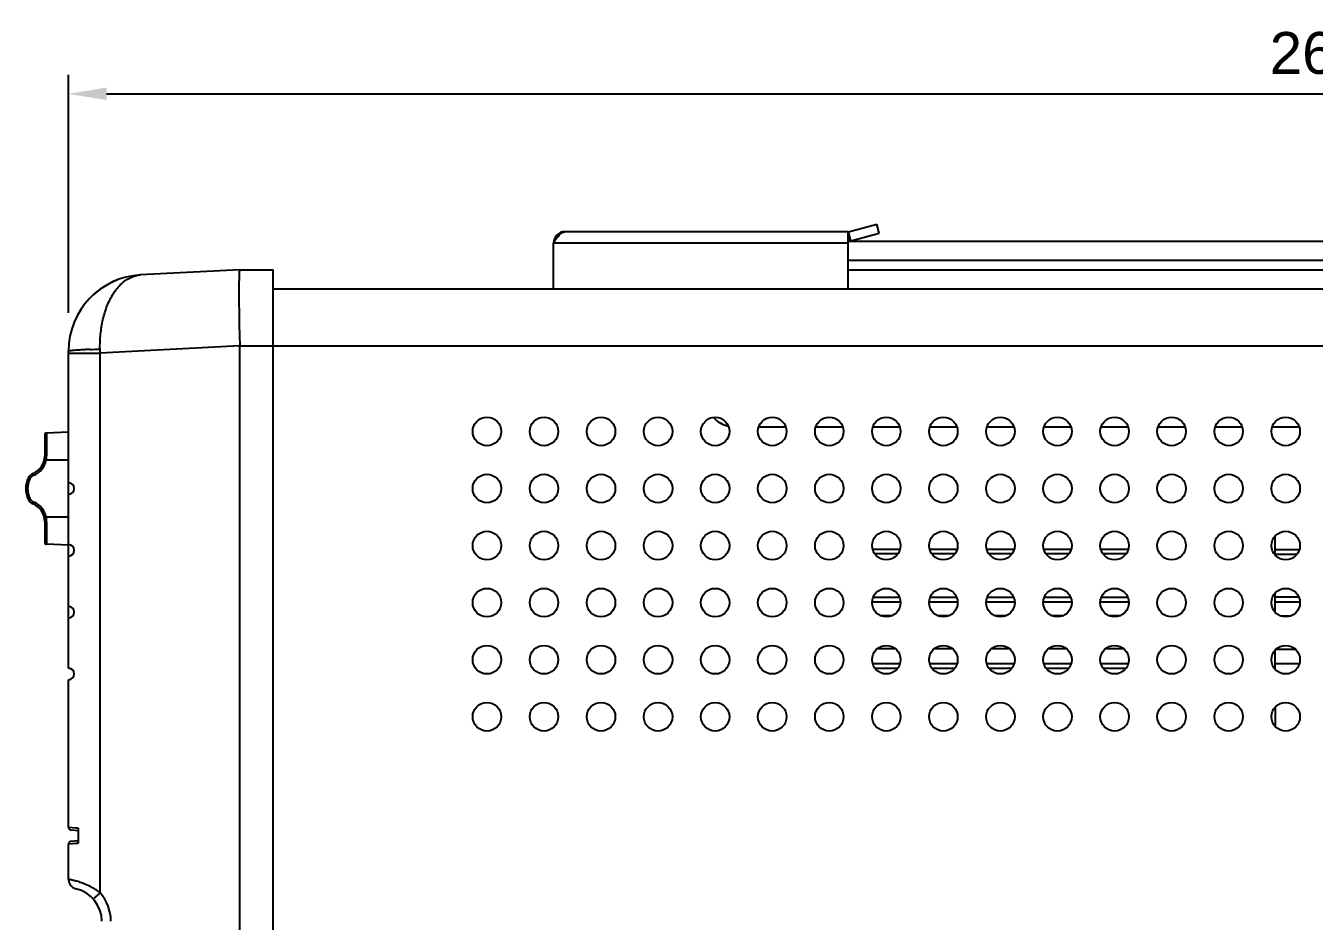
# Model space of a CAD drawing. Extents: x 1917 to 2535, y 2392 to 2924.
# Drawn here: x 2257.9 to 2393.4, y 2503 to 2597.2 of the extents above; entities that cross this region are included whole.
import ezdxf

# ---------------------------------------------------------------- set-up
doc = ezdxf.new("R2010")
doc.units = 0
doc.header["$LTSCALE"] = 10
doc.header["$MEASUREMENT"] = 0
doc.layers.get('0').update_dxf_attribs({"linetype": 'CONTINUOUS'})
doc.layers.get('DEFPOINTS').update_dxf_attribs({"linetype": 'CONTINUOUS'})
doc.layers.add('DIM', color=7, linetype='CONTINUOUS')
doc.styles.add('DIM-2', font='sanss___.ttf', dxfattribs={"height": 4.4})
doc.dimstyles.new('gw', dxfattribs={"dimscale": 2, "dimtxt": 5, "dimasz": 2, "dimexe": 1, "dimexo": 2, "dimgap": 1, "dimtad": 1, "dimdec": 1, "dimzin": 0, "dimdsep": 46, "dimtxsty": 'DIM-2', "dimcen": 2, "dimdle": 6, "dimadec": 0, "dimazin": 0, "dimtp": 0.1, "dimtm": 0.1, "dimtfac": 1, "dimtdec": 1, "dimtofl": 0, "dimtmove": 2, "dimatfit": 3, "dimfxl": 0, "dimtolj": 1, "dimtzin": 0, "dimarcsym": 0})

# ---------------------------------------------------------------- blocks, each defined once
blk = doc.blocks.new('*D3')
at = {"layer": 'DEFPOINTS', "color": 0}
for p in [(2530.41594675, 2590), (2530.41594675, 2569.5), (2262.41594675, 2562.9693901149)]:
    blk.add_point(p, dxfattribs=at)
at = {"layer": 'DIM', "color": 0, "lineweight": -2}
for p, q in [((2262.41594675, 2566.9693901149), (2262.41594675, 2592)), ((2530.41594675, 2573.5), (2530.41594675, 2592)), ((2266.41594675, 2590), (2526.41594675, 2590))]:
    blk.add_line(p, q, dxfattribs=at)
at = {"layer": 'DIM', "color": 0}
for points in [[(2266.41594675, 2590.666666666667), (2266.41594675, 2589.333333333333), (2262.41594675, 2590)], [(2526.41594675, 2590.666666666667), (2526.41594675, 2589.333333333333), (2530.41594675, 2590)]]:
    blk.add_solid(points, dxfattribs=at)
at = {"layer": 'DIM', "color": 0, "insert": (2396.41594675, 2594.269410150891), "char_height": 4.4, "attachment_point": 5, "style": 'DIM-2'}
blk.add_mtext('\\A1;268.0', dxfattribs=at)

msp = doc.modelspace()

# ---------------------------------------------------------------- linework, layer by layer
at = {"color": 7}
for p, q in [((2344.4413800595, 2575.5068148347), (2347.41594675, 2576.3038475773)), ((2347.6747657951, 2575.337921751), (2347.41594675, 2576.3038475773)), ((2344.3896162505, 2575.5), (2314.61594675, 2575.5)), ((2344.3896162505, 2575.5), (2344.3896162505, 2574.5)), ((2344.3896162505, 2569.5), (2344.3896162505, 2574.5)), ((2344.41594675, 2574.5002889078), (2344.3940046671, 2575.5000481513)), ((2344.41594675, 2574.5), (2465.41594675, 2574.5)), ((2344.7001991046, 2574.5408890084), (2344.4413800595, 2575.5068148347)), ((2344.7001991046, 2574.5408890084), (2347.6747657951, 2575.337921751)), ((2313.41594675, 2569.5), (2313.41594675, 2574.3)), ((2344.3896162505, 2574.3), (2313.41594675, 2574.3)), ((2344.3896162505, 2572.5), (2465.4422772495, 2572.5)), ((2280.41594675, 2571.5), (2269.9972591001, 2570.9539797172)), ((2280.41594675, 2571.5), (2283.91594675, 2571.5)), ((2283.91594675, 2426.7), (2283.91594675, 2571.5)), ((2344.3896162505, 2571.5), (2465.4422772495, 2571.5)), ((2283.91594675, 2569.5), (2530.41594675, 2569.5)), ((2262.41594675, 2529.6), (2262.41594675, 2562.9693901149)), ((2262.41594675, 2562.741451083), (2265.7327709032, 2562.741451083)), ((2265.7327709032, 2562.741451083), (2265.7239356125, 2563.1383077894)), ((2280.41594675, 2563.510963722), (2265.7327709032, 2562.741451083)), ((2265.7327709032, 2505.9830789727), (2265.7327709032, 2562.741451083)), ((2280.41594675, 2435.5), (2280.41594675, 2563.5)), ((2280.41594675, 2563.5), (2283.91594675, 2563.5)), ((2283.91594675, 2563.5), (2530.41594675, 2563.5)), ((2262.41594675, 2554.410158461), (2260.1089668507, 2554.3295969477)), ((2260.1089668507, 2554.3295969477), (2260.1089668507, 2551.9494178672)), ((2335.0029257339, 2555), (2337.8289677661, 2555)), ((2341.0029257339, 2555), (2343.8289677661, 2555)), ((2347.0029257339, 2555), (2349.8289677661, 2555)), ((2353.0029257339, 2555), (2355.8289677661, 2555)), ((2359.0029257339, 2555), (2361.8289677661, 2555)), ((2365.0029257339, 2555), (2367.8289677661, 2555)), ((2371.0029257339, 2555), (2373.8289677661, 2555)), ((2377.0029257339, 2555), (2379.8289677661, 2555)), ((2383.0029257339, 2555), (2385.8289677661, 2555)), ((2389.0029257339, 2555), (2391.8289677661, 2555)), ((2259.91594675, 2554.1297187823), (2259.91594675, 2551.9164916731)), ((2262.41594675, 2551.48), (2260.0652309855, 2551.48)), ((2259.91594675, 2545.0435083269), (2259.91594675, 2542.8302812177)), ((2262.41594675, 2545.48), (2260.0652309855, 2545.48)), ((2260.1089668507, 2545.0105821328), (2260.1089668507, 2542.6304030523)), ((2389.31594675, 2541.4869447557), (2389.31594675, 2543.5130552443)), ((2262.4141973113, 2542.5499026307), (2260.1089668507, 2542.6304030523)), ((2346.967851589, 2542.13125), (2349.864041911, 2542.13125)), ((2352.967851589, 2542.13125), (2355.864041911, 2542.13125)), ((2358.967851589, 2542.13125), (2361.864041911, 2542.13125)), ((2364.967851589, 2542.13125), (2367.864041911, 2542.13125)), ((2370.967851589, 2542.13125), (2373.864041911, 2542.13125)), ((2389.31594675, 2542.1), (2391.8556909241, 2542.1)), ((2349.6315555782, 2541.63125), (2347.2003379218, 2541.63125)), ((2355.6315555782, 2541.63125), (2353.2003379218, 2541.63125)), ((2361.6315555782, 2541.63125), (2359.2003379218, 2541.63125)), ((2367.6315555782, 2541.63125), (2365.2003379218, 2541.63125)), ((2373.6315555782, 2541.63125), (2371.2003379218, 2541.63125)), ((2389.31594675, 2541.6), (2391.6097656611, 2541.6)), ((2346.9221854089, 2536.56875), (2349.9097080911, 2536.56875)), ((2347.0325240656, 2537.06875), (2349.7993694344, 2537.06875)), ((2352.9221854089, 2536.56875), (2355.9097080911, 2536.56875)), ((2353.0325240656, 2537.06875), (2355.7993694344, 2537.06875)), ((2358.9221854089, 2536.56875), (2361.9097080911, 2536.56875)), ((2359.0325240656, 2537.06875), (2361.7993694344, 2537.06875)), ((2364.9221854089, 2536.56875), (2367.9097080911, 2536.56875)), ((2365.0325240656, 2537.06875), (2367.7993694344, 2537.06875)), ((2370.9221854089, 2536.56875), (2373.9097080911, 2536.56875)), ((2371.0325240656, 2537.06875), (2373.7993694344, 2537.06875)), ((2389.31594675, 2535.4869447557), (2389.31594675, 2537.5130552443)), ((2389.31594675, 2537.1), (2391.7847223444, 2537.1)), ((2389.31594675, 2536.6), (2391.9068723371, 2536.6)), ((2347.7488543383, 2535.1625), (2349.0830391617, 2535.1625)), ((2353.7488543383, 2535.1625), (2355.0830391617, 2535.1625)), ((2359.7488543383, 2535.1625), (2361.0830391617, 2535.1625)), ((2365.7488543383, 2535.1625), (2367.0830391617, 2535.1625)), ((2371.7488543383, 2535.1625), (2373.0830391617, 2535.1625)), ((2389.8835779227, 2535.1), (2390.9483155773, 2535.1)), ((2347.4717649719, 2531.6625), (2349.3601285281, 2531.6625)), ((2353.4717649719, 2531.6625), (2355.3601285281, 2531.6625)), ((2359.4717649719, 2531.6625), (2361.3601285281, 2531.6625)), ((2365.4717649719, 2531.6625), (2367.3601285281, 2531.6625)), ((2371.4717649719, 2531.6625), (2373.3601285281, 2531.6625)), ((2389.31594675, 2529.4869447557), (2389.31594675, 2531.5130552443)), ((2389.403234552, 2531.6), (2391.428658948, 2531.6)), ((2346.9762025759, 2530.1), (2349.8556909241, 2530.1)), ((2352.9762025759, 2530.1), (2355.8556909241, 2530.1)), ((2358.9762025759, 2530.1), (2361.8556909241, 2530.1)), ((2364.9762025759, 2530.1), (2367.8556909241, 2530.1)), ((2370.9762025759, 2530.1), (2373.8556909241, 2530.1)), ((2389.31594675, 2530.1), (2391.8556909241, 2530.1)), ((2347.2221278389, 2529.6), (2349.6097656611, 2529.6)), ((2353.2221278389, 2529.6), (2355.6097656611, 2529.6)), ((2359.2221278389, 2529.6), (2361.6097656611, 2529.6)), ((2365.2221278389, 2529.6), (2367.6097656611, 2529.6)), ((2371.2221278389, 2529.6), (2373.6097656611, 2529.6)), ((2262.41594675, 2512.8714962686), (2262.41594675, 2528.4)), ((2389.31594675, 2525.5130552443), (2389.31594675, 2523.4869447557)), ((2262.4322992584, 2512.8700013573), (2262.41594675, 2512.8714962686)), ((2263.1901680563, 2512.8007072796), (2262.4322992584, 2512.8700013573)), ((2263.41594675, 2512.5), (2262.6860956343, 2512.5729851116)), ((2263.41594675, 2512.7800656808), (2263.1901680563, 2512.8007072796)), ((2263.41594675, 2512.7800656808), (2263.41594675, 2511.219934319)), ((2262.41594675, 2511.1285037314), (2262.8179439541, 2511.1652594795)), ((2262.41594675, 2507.3874821937), (2262.41594675, 2511.1285037314)), ((2262.6860956343, 2511.4270148884), (2263.3882174747, 2511.4972270725)), ((2262.8179439541, 2511.1652594795), (2263.1901680563, 2511.1992927204)), ((2263.1901680563, 2511.1992927204), (2263.41594675, 2511.219934319))]:
    msp.add_line(p, q, dxfattribs=at)
for centre in [(2306.41594675, 2554.5), (2312.41594675, 2554.5), (2318.41594675, 2554.5), (2324.41594675, 2554.5), (2330.41594675, 2554.5), (2336.41594675, 2554.5), (2342.41594675, 2554.5), (2348.41594675, 2554.5), (2354.41594675, 2554.5), (2360.41594675, 2554.5), (2366.41594675, 2554.5), (2372.41594675, 2554.5), (2378.41594675, 2554.5), (2384.41594675, 2554.5), (2390.41594675, 2554.5), (2306.41594675, 2548.5), (2312.41594675, 2548.5), (2318.41594675, 2548.5), (2324.41594675, 2548.5), (2330.41594675, 2548.5), (2336.41594675, 2548.5), (2342.41594675, 2548.5), (2348.41594675, 2548.5), (2354.41594675, 2548.5), (2360.41594675, 2548.5), (2366.41594675, 2548.5), (2372.41594675, 2548.5), (2378.41594675, 2548.5), (2384.41594675, 2548.5), (2390.41594675, 2548.5), (2306.41594675, 2542.5), (2312.41594675, 2542.5), (2318.41594675, 2542.5), (2324.41594675, 2542.5), (2330.41594675, 2542.5), (2336.41594675, 2542.5), (2342.41594675, 2542.5), (2348.41594675, 2542.5), (2354.41594675, 2542.5), (2360.41594675, 2542.5), (2366.41594675, 2542.5), (2372.41594675, 2542.5), (2378.41594675, 2542.5), (2384.41594675, 2542.5), (2390.41594675, 2542.5), (2306.41594675, 2536.5), (2312.41594675, 2536.5), (2318.41594675, 2536.5), (2324.41594675, 2536.5), (2330.41594675, 2536.5), (2336.41594675, 2536.5), (2342.41594675, 2536.5), (2348.41594675, 2536.5), (2354.41594675, 2536.5), (2360.41594675, 2536.5), (2366.41594675, 2536.5), (2372.41594675, 2536.5), (2378.41594675, 2536.5), (2384.41594675, 2536.5), (2390.41594675, 2536.5), (2306.41594675, 2530.5), (2312.41594675, 2530.5), (2318.41594675, 2530.5), (2324.41594675, 2530.5), (2330.41594675, 2530.5), (2336.41594675, 2530.5), (2342.41594675, 2530.5), (2348.41594675, 2530.5), (2354.41594675, 2530.5), (2360.41594675, 2530.5), (2366.41594675, 2530.5), (2372.41594675, 2530.5), (2378.41594675, 2530.5), (2384.41594675, 2530.5), (2390.41594675, 2530.5), (2306.41594675, 2524.5), (2312.41594675, 2524.5), (2318.41594675, 2524.5), (2324.41594675, 2524.5), (2330.41594675, 2524.5), (2336.41594675, 2524.5), (2342.41594675, 2524.5), (2348.41594675, 2524.5), (2354.41594675, 2524.5), (2360.41594675, 2524.5), (2366.41594675, 2524.5), (2372.41594675, 2524.5), (2378.41594675, 2524.5), (2384.41594675, 2524.5), (2390.41594675, 2524.5)]:
    msp.add_circle(centre, 1.5, dxfattribs=at)
for centre, radius, start, end in [((2314.61594675, 2574.3), 1.2, 90, 180), ((2344.3896162505, 2575.7), 0.2, 270, 284.9999999999944), ((2344.3896162505, 2575.7), 1.2, 270, 284.9999999999944), ((2270.41594675, 2562.9693901149), 8, 93.0000000000061, 180), ((2270.41594675, 2562.9649434392), 8, 93.0000000000061, 180), ((2324.3155625949, 2569.2158379917), 43.987652993, 179.291496423204, 180.0768335342078), ((2266.1900723605, 2500.2995044612), 62.8459539474, 91.36830319719559, 91.80686901740472), ((2332.41594675, 2558), 3, 222.4018841960085, 258.1113545880945), ((2260.11594675, 2554.1297187823), 0.2, 92.00000000000394, 180), ((2257.91594675, 2551.9164916731), 2, 292.6914061434978, 0), ((2257.9089668371, 2551.9164916842), 2.2000000155, 292.6914063578974, 348.5562786468017), ((2257.5704269464, 2551.9491651529), 2.5385380669, 349.3495226163905, 0.005703854706171877), ((2260.41594675, 2548.48), 2.5, 153.5253044379958, 206.4746955620042), ((2260.4089669438, 2548.48), 2.3000000834, 153.5253054727063, 206.4746945272937), ((2259.0732497465, 2549.1487037885), 1, 112.6914061434978, 153.5253044379958), ((2259.0662700455, 2549.1487035766), 0.800000272, 112.6914133945026, 153.5252971870054), ((2262.41594675, 2548.5), 0.6, 270, 90), ((2259.0662700454, 2547.8112964233), 0.8000002719, 206.4747028106991, 247.3085866077041), ((2259.0732497465, 2547.8112962115), 1, 206.4746955620042, 247.3085938565022), ((2257.91594675, 2545.0435083269), 2, 0, 67.30859385650218), ((2257.9089668482, 2545.0435083249), 2.2000000028, 11.44372117769322, 67.30859381759988), ((2257.5704260628, 2545.010834785), 2.5385389498, 359.9942975489084, 10.65047507530468), ((2260.11594675, 2542.8302812177), 0.2, 180, 267.9999999999961), ((2262.41594675, 2542), 0.6, 270, 90), ((2262.41594675, 2535.5), 0.6, 270, 90), ((2262.41594675, 2529), 0.6, 270, 90), ((2262.7160321374, 2512.8714877299), 0.3, 179.9983698776113, 264.2730177437979), ((2262.71594675, 2511.1285037314), 0.3, 95.71059313749706, 180), ((2263.41594675, 2507.3874821937), 1, 180, 257.1604115930987), ((2262.41594675, 2503), 3.5, 0, 77.16041159309874), ((2262.3630826515, 2502.9997902372), 4.5005357918, 0.002670469391829917, 41.51945499830502)]:
    msp.add_arc(centre, radius, start, end, dxfattribs=at)
for points, start_tangent, end_tangent in [([(2313.41594675, 2574.3), (2313.5873753214, 2574.5670251207), (2313.7588038929, 2574.8206604869), (2313.9302324643, 2575.0481877622), (2314.1016610357, 2575.238197779), (2314.2730896071, 2575.3811626415), (2314.4445181786, 2575.4699134946), (2314.61594675, 2575.5)], (0.5370292721467695, 0.8435636080684792), (1, 0)), ([(2265.7239356125, 2563.1383077894), (2265.7848634476, 2564.7420267786), (2266.0374572024, 2566.2821990742), (2266.4902350271, 2567.7330458593), (2267.139082885, 2569.0059721837), (2267.9692696967, 2570.0191311506), (2268.9479134513, 2570.690354365), (2269.9972591001, 2570.9539797172)], (-0.02177129176164782, 0.9997629773376434), (0.9985863746214985, 0.05315310358099747)), ([(2280.41594675, 2571.5), (2280.3748123324, 2571.3000664272), (2280.3460437169, 2570.7096300843), (2280.3312726579, 2569.7597631377)], (-0.2638817802260734, -0.9645550300862665), (-0.01296502051563379, -0.999915950589363)), ([(2280.3279491529, 2569.1568506482), (2280.3312726579, 2568.4815023297), (2280.3460437169, 2566.9671651313), (2280.3748123324, 2565.2773473864), (2280.41594675, 2563.510963722)], (0.0007429283442572286, -0.9999997240286996), (0, -1)), ([(2262.4160535888, 2562.9649434074), (2262.4505798007, 2563.0072958261)], (0.0003277616291502345, 0.9999999462861558), (0.9444110663981435, 0.328766996008908)), ([(2262.4505798007, 2563.0072958261), (2262.5756924423, 2563.0167713818), (2263.0400137764, 2563.0638739719), (2263.7666651194, 2563.1019542122), (2264.208502563, 2563.1142106111)], (0.9444110666062127, 0.328766995411212), (0.9995451943835125, 0.03015633241669233)), ([(2264.6893659069, 2563.1275380744), (2265.7239531725, 2563.1382916006)], (0.9997462913118084, 0.02252449795855629), (0.9999962750796201, 0.002729437100396582)), ([(2260.0652309894, 2551.48), (2260.0062976381, 2551.4920106793), (2259.953540478, 2551.502895938), (2259.9119030263, 2551.5116357921), (2259.8852868472, 2551.5174112888), (2259.876185963, 2551.5196812454)], (-0.9800729937406485, 0.1986376775444244), (0.1983805908161559, 0.9801250640542936)), ([(2260.1089668507, 2551.9494178671), (2260.0488563703, 2551.9475289409), (2259.9950268426, 2551.9427343446), (2259.9525177094, 2551.9354829473), (2259.9253085955, 2551.9264536186), (2259.91594675, 2551.9164916731)], (-0.9999834543092113, -0.005752487098433563), (0, -1)), ([(2258.3501647786, 2549.505345809), (2258.2962757349, 2549.5323806056), (2258.2481121892, 2549.5568724322), (2258.2102044816, 2549.5765175485), (2258.1861182716, 2549.5894681036), (2258.1781191466, 2549.5945059477)], (-0.8949143166573819, 0.4462380147876817), (0.445810030807162, 0.8951275978494448)), ([(2258.7576557147, 2549.8867805577), (2258.7343743172, 2549.9433320806), (2258.7140049874, 2549.9944415739), (2258.6985078384, 2550.0351908406), (2258.6893741399, 2550.0616586342), (2258.6874828151, 2550.0712979949)], (-0.3853673800833273, 0.9227632320198461), (0.9225976362689666, 0.3857636602259417)), ([(2258.3501647786, 2547.454654191), (2258.2962762226, 2547.4276196295), (2258.2481132092, 2547.4031280645), (2258.2102059759, 2547.3834831854), (2258.1861200964, 2547.3705327993), (2258.178121101, 2547.3654950261)], (-0.8949142504748697, -0.4462381475143092), (0.4458325681814564, -0.8951163729642796)), ([(2258.7576557193, 2547.0732194423), (2258.7343740279, 2547.0166672735), (2258.7140043778, 2546.9655570394), (2258.6985069482, 2546.9248070972), (2258.6893730627, 2546.8983388293), (2258.6874816783, 2546.8886992871)], (-0.3853677946982425, -0.9227630588669083), (0.9225950354697344, -0.3857698802739782)), ([(2260.0652309912, 2545.48), (2260.0062978458, 2545.4679893591), (2259.9535409148, 2545.4571041455), (2259.9119036629, 2545.4483643324), (2259.8852876112, 2545.4425888633), (2259.8761867545, 2545.4403189149)], (-0.9800729803361015, -0.1986377436820907), (0.1983187666508015, -0.9801375754423992)), ([(2260.1089668507, 2545.0105821329), (2260.0488563482, 2545.0124710581), (2259.9950268005, 2545.0172656572), (2259.9525176693, 2545.0245170587), (2259.9253085785, 2545.0335463881), (2259.91594675, 2545.0435083269)], (-0.999983454571874, 0.005752441438296625), (0, 1)), ([(2265.7327709032, 2505.9830789727), (2265.4091849639, 2506.2253267924), (2265.0346474556, 2506.4655727834), (2264.6107215441, 2506.6955394617), (2264.1427032327, 2506.9066618262), (2263.6472433221, 2507.0886695993), (2263.1747799246, 2507.2275329549), (2262.8066957618, 2507.314400726), (2262.5722144876, 2507.3605478818), (2262.450615016, 2507.381769175), (2262.41594675, 2507.3874821937)], (-0.7783066961487697, 0.6278842940621998), (-0.9870328872567287, 0.1605181593267441)), ([(2265.0364040708, 2505.3201720543), (2265.0820222526, 2505.3778889818), (2265.2294683879, 2505.5232556648), (2265.4573878261, 2505.7352185573), (2265.7327709293, 2505.9830789727)], (-0.6628958524885382, 0.7487116192189716), (0.7477995471845776, 0.6639245719436362))]:
    msp.add_spline(points, degree=3, dxfattribs=dict(at, start_tangent=start_tangent, end_tangent=end_tangent))

# ---------------------------------------------------------------- dimensions: what is measured, and where the dimension line sits
at = {"layer": 'DIM'}
dim = msp.add_linear_dim(base=(2530.41594675, 2590), p1=(2262.41594675, 2562.9693901149), p2=(2530.41594675, 2569.5), dimstyle='gw', dxfattribs=at)
dim.commit()
dim.dimension.update_dxf_attribs({"geometry": '*D3', "text_midpoint": (2396.41594675, 2594.269410150891)})

doc.saveas('drawing.dxf')
